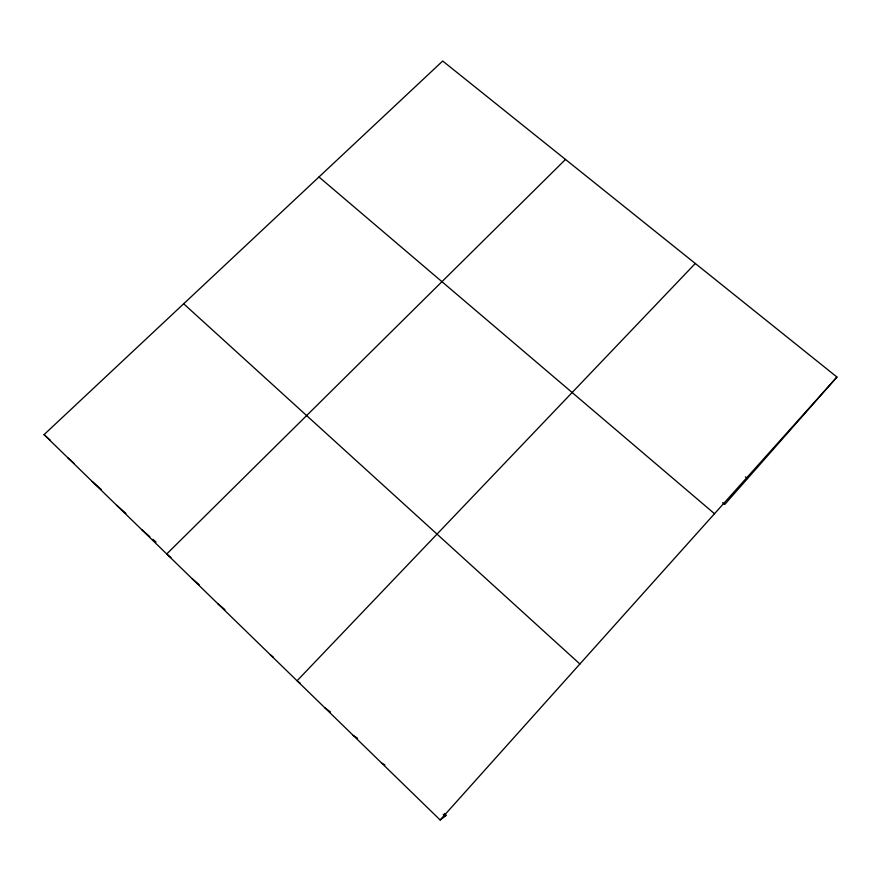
<?xml version="1.0" encoding="UTF-8"?>
<svg xmlns="http://www.w3.org/2000/svg" width="881" height="881" viewBox="0 0 881 881"><rect width="100%" height="100%" fill="white"/><g stroke="black" fill="none" stroke-linecap="round" stroke-linejoin="round"><path stroke-width="1.32" d="M444.465 813.471L446.37 815.332L440.148 819.98L44.05 434.641L442.703 61.02L836.95 377.035L724.722 504.461L722.618 502.688M440.148 819.98L836.95 377.035M695.285 263.485L297.062 680.782L300.322 683.282M565.503 159.45L166.718 553.984L170.881 557.552M381.792 763.199L384.975 764.928M353.182 735.371L357.51 738.212M324.935 707.895L330.386 711.837M270.346 654.792L273.374 657.193M217.893 603.76L224.93 609.63M745.447 476.841L747.517 478.581M192.157 578.718L199.161 584.654M318.966 176.982L714.513 513.722M141.599 529.536L149.836 536.683M152.92 539.359L156.003 542.035M116.766 505.386L125.939 513.414M92.241 481.522L101.315 489.517M68.002 457.944L73.993 463.252M44.05 434.641L50.162 440.093M183.677 303.78L579.885 663.999M443.231 814.396L445.136 816.247"/></g></svg>
